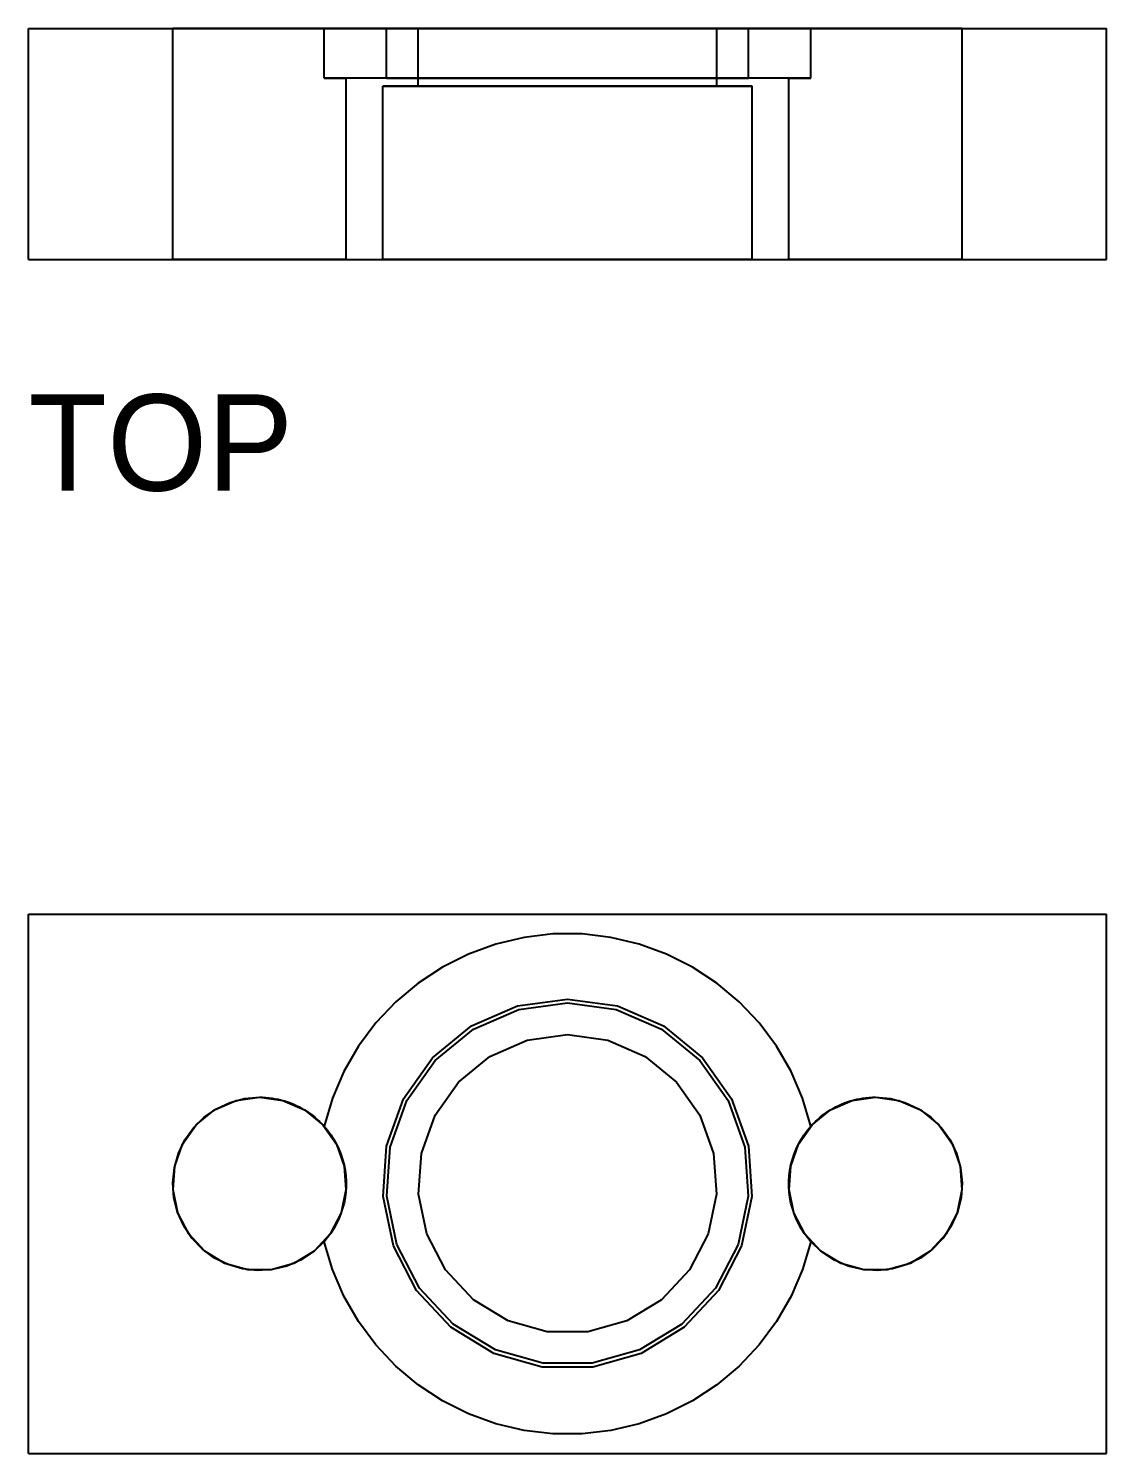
# Model space of a CAD drawing. Header units: millimetres. Extents: x 0 to 258, y -49 to 55.
# Drawn here: x 0 to 28, y 0 to 37 of the extents above; entities that cross this region are included whole.
import ezdxf

# ---------------------------------------------------------------- set-up
doc = ezdxf.new("R2010")
doc.units = ezdxf.units.MM
for name, color, linetype in [('FRONT_HIDDEN', 8, 'CONTINUOUS'), ('FRONT_VISIBLE', 7, 'Continuous'), ('TOP_HIDDEN', 8, 'CONTINUOUS'), ('TOP_VISIBLE', 7, 'Continuous')]:
    doc.layers.add(name, color=color, linetype=linetype)

msp = doc.modelspace()

# ---------------------------------------------------------------- linework, layer by layer
at = {"layer": 'FRONT_HIDDEN'}
for points in [[(0, 0), (0, 14)], [(0, 14), (28, 14)], [(28, 0), (28, 14)], [(20.324, 8.501), (20.107, 9.225), (19.808, 9.919), (19.43, 10.573), (18.978, 11.179), (18.46, 11.729), (17.881, 12.215), (17.249, 12.63), (16.574, 12.969), (15.864, 13.227), (15.128, 13.401), (14.378, 13.489), (13.622, 13.489), (12.872, 13.401), (12.136, 13.227), (11.426, 12.969), (10.751, 12.63), (10.119, 12.215), (9.54, 11.729), (9.022, 11.179), (8.57, 10.573), (8.192, 9.919), (7.893, 9.225), (7.676, 8.501)], [(20.324, 8.501), (20.107, 9.225), (19.808, 9.919), (19.43, 10.573), (18.978, 11.179), (18.46, 11.729), (17.881, 12.215), (17.249, 12.63), (16.574, 12.969), (15.864, 13.227), (15.128, 13.401), (14.378, 13.489), (13.622, 13.489), (12.872, 13.401), (12.136, 13.227), (11.426, 12.969), (10.751, 12.63), (10.119, 12.215), (9.54, 11.729), (9.022, 11.179), (8.57, 10.573), (8.192, 9.919), (7.893, 9.225), (7.676, 8.501)], [(14, 11.8), (15.295, 11.622), (16.494, 11.101), (17.508, 10.276), (18.262, 9.208), (18.7, 7.977), (18.789, 6.672), (18.523, 5.393), (17.921, 4.232), (17.029, 3.277), (15.912, 2.597), (14.654, 2.245), (13.346, 2.245), (12.088, 2.597), (10.971, 3.277), (10.079, 4.232), (9.477, 5.393), (9.211, 6.672), (9.3, 7.977), (9.738, 9.208), (10.492, 10.276), (11.506, 11.101), (12.705, 11.622), (14, 11.8)], [(14, 11.7), (15.268, 11.526), (16.442, 11.016), (17.435, 10.208), (18.173, 9.162), (18.602, 7.956), (18.689, 6.679), (18.429, 5.426), (17.84, 4.29), (16.966, 3.354), (15.872, 2.689), (14.64, 2.344), (13.36, 2.344), (12.128, 2.689), (11.034, 3.354), (10.16, 4.29), (9.571, 5.426), (9.311, 6.679), (9.398, 7.956), (9.827, 9.162), (10.565, 10.208), (11.558, 11.016), (12.732, 11.526), (14, 11.7)], [(14, 11.7), (15.268, 11.526), (16.442, 11.016), (17.435, 10.208), (18.173, 9.162), (18.602, 7.956), (18.689, 6.679), (18.429, 5.426), (17.84, 4.29), (16.966, 3.354), (15.872, 2.689), (14.64, 2.344), (13.36, 2.344), (12.128, 2.689), (11.034, 3.354), (10.16, 4.29), (9.571, 5.426), (9.311, 6.679), (9.398, 7.956), (9.827, 9.162), (10.565, 10.208), (11.558, 11.016), (12.732, 11.526), (14, 11.7)], [(14, 10.875), (15.045, 10.731), (16.013, 10.311), (16.832, 9.645), (17.441, 8.783), (17.794, 7.788), (17.866, 6.736), (17.651, 5.702), (17.166, 4.765), (16.445, 3.994), (15.544, 3.446), (14.528, 3.161), (13.472, 3.161), (12.456, 3.446), (11.555, 3.994), (10.834, 4.765), (10.349, 5.702), (10.134, 6.736), (10.206, 7.788), (10.559, 8.783), (11.168, 9.645), (11.987, 10.311), (12.955, 10.731), (14, 10.875)], [(7.676, 5.499), (7.392, 5.232), (7.067, 5.019), (6.71, 4.865), (6.331, 4.775), (5.943, 4.751), (5.556, 4.794), (5.183, 4.904), (4.834, 5.076), (4.52, 5.305), (4.25, 5.586), (4.033, 5.908), (3.874, 6.263), (3.779, 6.641), (3.75, 7.029), (3.789, 7.416), (3.893, 7.79), (4.061, 8.141), (4.287, 8.458), (4.563, 8.732), (4.883, 8.953), (5.236, 9.116), (5.612, 9.216), (6, 9.25)], [(6, 9.25), (6.082, 9.248), (6.164, 9.244), (6.246, 9.237), (6.328, 9.226), (6.409, 9.213), (6.489, 9.196), (6.569, 9.177), (6.648, 9.155), (6.727, 9.129), (6.804, 9.102), (6.88, 9.071), (6.955, 9.037), (7.029, 9.001), (7.101, 8.962), (7.172, 8.921), (7.242, 8.876), (7.309, 8.83), (7.375, 8.781), (7.439, 8.729), (7.502, 8.676), (7.562, 8.62), (7.62, 8.562), (7.676, 8.501)], [(22, 9.25), (22.388, 9.216), (22.764, 9.116), (23.117, 8.953), (23.437, 8.732), (23.713, 8.458), (23.939, 8.141), (24.107, 7.79), (24.211, 7.416), (24.25, 7.029), (24.221, 6.641), (24.126, 6.263), (23.967, 5.908), (23.75, 5.586), (23.48, 5.305), (23.166, 5.076), (22.817, 4.904), (22.444, 4.794), (22.057, 4.751), (21.669, 4.775), (21.29, 4.865), (20.933, 5.019), (20.608, 5.232), (20.324, 5.499)], [(20.324, 8.501), (20.38, 8.562), (20.438, 8.62), (20.498, 8.676), (20.561, 8.729), (20.625, 8.781), (20.691, 8.83), (20.758, 8.876), (20.828, 8.921), (20.899, 8.962), (20.971, 9.001), (21.045, 9.037), (21.12, 9.071), (21.196, 9.102), (21.273, 9.129), (21.352, 9.155), (21.431, 9.177), (21.511, 9.196), (21.591, 9.213), (21.672, 9.226), (21.754, 9.237), (21.836, 9.244), (21.918, 9.248), (22, 9.25)], [(7.676, 8.501), (7.768, 8.392), (7.853, 8.277), (7.93, 8.157), (7.999, 8.032), (8.061, 7.903), (8.114, 7.77), (8.159, 7.634), (8.195, 7.496), (8.222, 7.356), (8.24, 7.214), (8.249, 7.071), (8.249, 6.929), (8.24, 6.786), (8.222, 6.644), (8.195, 6.504), (8.159, 6.366), (8.114, 6.23), (8.061, 6.097), (7.999, 5.968), (7.93, 5.843), (7.853, 5.723), (7.768, 5.608), (7.676, 5.499)], [(20.324, 5.499), (20.232, 5.608), (20.147, 5.723), (20.07, 5.843), (20.001, 5.968), (19.939, 6.097), (19.886, 6.23), (19.841, 6.366), (19.805, 6.504), (19.778, 6.644), (19.76, 6.786), (19.751, 6.929), (19.751, 7.071), (19.76, 7.214), (19.778, 7.356), (19.805, 7.496), (19.841, 7.634), (19.886, 7.77), (19.939, 7.903), (20.001, 8.032), (20.07, 8.157), (20.147, 8.277), (20.232, 8.392), (20.324, 8.501)], [(20.324, 5.499), (20.107, 4.775), (19.808, 4.081), (19.43, 3.427), (18.978, 2.821), (18.46, 2.271), (17.881, 1.785), (17.249, 1.37), (16.574, 1.031), (15.864, 0.773), (15.128, 0.599), (14.378, 0.511), (13.622, 0.511), (12.872, 0.599), (12.136, 0.773), (11.426, 1.031), (10.751, 1.37), (10.119, 1.785), (9.54, 2.271), (9.022, 2.821), (8.57, 3.427), (8.192, 4.081), (7.893, 4.775), (7.676, 5.499)], [(20.324, 5.499), (20.107, 4.775), (19.808, 4.081), (19.43, 3.427), (18.978, 2.821), (18.46, 2.271), (17.881, 1.785), (17.249, 1.37), (16.574, 1.031), (15.864, 0.773), (15.128, 0.599), (14.378, 0.511), (13.622, 0.511), (12.872, 0.599), (12.136, 0.773), (11.426, 1.031), (10.751, 1.37), (10.119, 1.785), (9.54, 2.271), (9.022, 2.821), (8.57, 3.427), (8.192, 4.081), (7.893, 4.775), (7.676, 5.499)], [(0, 0), (28, 0)]]:
    msp.add_lwpolyline(points, dxfattribs=at)
at = {"layer": 'FRONT_VISIBLE'}
for points in [[(0, 0), (0, 14)], [(0, 14), (28, 14)], [(28, 0), (28, 14)], [(14, 11.8), (15.295, 11.622), (16.494, 11.101), (17.508, 10.276), (18.262, 9.208), (18.7, 7.977), (18.789, 6.672), (18.523, 5.393), (17.921, 4.232), (17.029, 3.277), (15.912, 2.597), (14.654, 2.245), (13.346, 2.245), (12.088, 2.597), (10.971, 3.277), (10.079, 4.232), (9.477, 5.393), (9.211, 6.672), (9.3, 7.977), (9.738, 9.208), (10.492, 10.276), (11.506, 11.101), (12.705, 11.622), (14, 11.8)], [(14, 10.875), (15.045, 10.731), (16.013, 10.311), (16.832, 9.645), (17.441, 8.783), (17.794, 7.788), (17.866, 6.736), (17.651, 5.702), (17.166, 4.765), (16.445, 3.994), (15.544, 3.446), (14.528, 3.161), (13.472, 3.161), (12.456, 3.446), (11.555, 3.994), (10.834, 4.765), (10.349, 5.702), (10.134, 6.736), (10.206, 7.788), (10.559, 8.783), (11.168, 9.645), (11.987, 10.311), (12.955, 10.731), (14, 10.875)], [(6, 9.25), (6.607, 9.167), (7.169, 8.922), (7.644, 8.536), (7.998, 8.035), (8.203, 7.458), (8.245, 6.846), (8.12, 6.247), (7.838, 5.702), (7.42, 5.255), (6.896, 4.936), (6.306, 4.771), (5.694, 4.771), (5.104, 4.936), (4.58, 5.255), (4.162, 5.702), (3.88, 6.247), (3.755, 6.846), (3.797, 7.458), (4.002, 8.035), (4.356, 8.536), (4.831, 8.922), (5.393, 9.167), (6, 9.25)], [(22, 9.25), (22.607, 9.167), (23.169, 8.922), (23.644, 8.536), (23.998, 8.035), (24.203, 7.458), (24.245, 6.846), (24.12, 6.247), (23.838, 5.702), (23.42, 5.255), (22.896, 4.936), (22.306, 4.771), (21.694, 4.771), (21.104, 4.936), (20.58, 5.255), (20.162, 5.702), (19.88, 6.247), (19.755, 6.846), (19.797, 7.458), (20.002, 8.035), (20.356, 8.536), (20.831, 8.922), (21.393, 9.167), (22, 9.25)], [(0, 0), (28, 0)]]:
    msp.add_lwpolyline(points, dxfattribs=at)
at = {"layer": 'TOP_HIDDEN'}
for points in [[(0, 31), (0, 37)], [(0, 37), (28, 37)], [(7.676, 37), (7.505, 37), (7.334, 37), (7.164, 37), (6.993, 37), (6.822, 37), (6.652, 37), (6.481, 37), (6.31, 37), (6.14, 37), (5.969, 37), (5.798, 37), (5.628, 37), (5.457, 37), (5.286, 37), (5.115, 37), (4.945, 37), (4.774, 37), (4.603, 37), (4.433, 37), (4.262, 37), (4.091, 37), (3.921, 37), (3.75, 37)], [(3.75, 37), (3.848, 37), (3.946, 37), (4.043, 37), (4.141, 37), (4.239, 37), (4.337, 37), (4.435, 37), (4.533, 37), (4.63, 37), (4.728, 37), (4.826, 37), (4.924, 37), (5.022, 37), (5.12, 37), (5.217, 37), (5.315, 37), (5.413, 37), (5.511, 37), (5.609, 37), (5.707, 37), (5.804, 37), (5.902, 37), (6, 37)], [(3.75, 31), (3.75, 37)], [(6, 37), (6.073, 37), (6.146, 37), (6.219, 37), (6.291, 37), (6.364, 37), (6.437, 37), (6.51, 37), (6.583, 37), (6.656, 37), (6.729, 37), (6.801, 37), (6.874, 37), (6.947, 37), (7.02, 37), (7.093, 37), (7.166, 37), (7.239, 37), (7.311, 37), (7.384, 37), (7.457, 37), (7.53, 37), (7.603, 37), (7.676, 37)], [(20.324, 37), (19.774, 37), (19.224, 37), (18.674, 37), (18.124, 37), (17.575, 37), (17.025, 37), (16.475, 37), (15.925, 37), (15.375, 37), (14.825, 37), (14.275, 37), (13.725, 37), (13.175, 37), (12.625, 37), (12.075, 37), (11.525, 37), (10.975, 37), (10.425, 37), (9.876, 37), (9.326, 37), (8.776, 37), (8.226, 37), (7.676, 37)], [(20.324, 37), (19.774, 37), (19.224, 37), (18.674, 37), (18.124, 37), (17.575, 37), (17.025, 37), (16.475, 37), (15.925, 37), (15.375, 37), (14.825, 37), (14.275, 37), (13.725, 37), (13.175, 37), (12.625, 37), (12.075, 37), (11.525, 37), (10.975, 37), (10.425, 37), (9.876, 37), (9.326, 37), (8.776, 37), (8.226, 37), (7.676, 37)], [(7.676, 35.71), (7.676, 37)], [(7.676, 35.71), (7.676, 37)], [(18.7, 37), (18.291, 37), (17.883, 37), (17.474, 37), (17.065, 37), (16.657, 37), (16.248, 37), (15.839, 37), (15.43, 37), (15.022, 37), (14.613, 37), (14.204, 37), (13.796, 37), (13.387, 37), (12.978, 37), (12.57, 37), (12.161, 37), (11.752, 37), (11.343, 37), (10.935, 37), (10.526, 37), (10.117, 37), (9.709, 37), (9.3, 37)], [(9.3, 37), (9.504, 37), (9.709, 37), (9.913, 37), (10.117, 37), (10.322, 37), (10.526, 37), (10.73, 37), (10.935, 37), (11.139, 37), (11.343, 37), (11.548, 37), (11.752, 37), (11.957, 37), (12.161, 37), (12.365, 37), (12.57, 37), (12.774, 37), (12.978, 37), (13.183, 37), (13.387, 37), (13.591, 37), (13.796, 37), (14, 37)], [(9.3, 35.71), (9.3, 37)], [(17.875, 37), (17.538, 37), (17.201, 37), (16.864, 37), (16.527, 37), (16.19, 37), (15.853, 37), (15.516, 37), (15.179, 37), (14.842, 37), (14.505, 37), (14.168, 37), (13.832, 37), (13.495, 37), (13.158, 37), (12.821, 37), (12.484, 37), (12.147, 37), (11.81, 37), (11.473, 37), (11.136, 37), (10.799, 37), (10.462, 37), (10.125, 37)], [(10.125, 37), (10.293, 37), (10.462, 37), (10.63, 37), (10.799, 37), (10.967, 37), (11.136, 37), (11.304, 37), (11.473, 37), (11.641, 37), (11.81, 37), (11.978, 37), (12.147, 37), (12.315, 37), (12.484, 37), (12.652, 37), (12.821, 37), (12.989, 37), (13.158, 37), (13.326, 37), (13.495, 37), (13.663, 37), (13.832, 37), (14, 37)], [(10.125, 35.5), (10.125, 37)], [(14, 37), (14.204, 37), (14.409, 37), (14.613, 37), (14.817, 37), (15.022, 37), (15.226, 37), (15.43, 37), (15.635, 37), (15.839, 37), (16.043, 37), (16.248, 37), (16.452, 37), (16.657, 37), (16.861, 37), (17.065, 37), (17.27, 37), (17.474, 37), (17.678, 37), (17.883, 37), (18.087, 37), (18.291, 37), (18.496, 37), (18.7, 37)], [(14, 37), (14.168, 37), (14.337, 37), (14.505, 37), (14.674, 37), (14.842, 37), (15.011, 37), (15.179, 37), (15.348, 37), (15.516, 37), (15.685, 37), (15.853, 37), (16.022, 37), (16.19, 37), (16.359, 37), (16.527, 37), (16.696, 37), (16.864, 37), (17.033, 37), (17.201, 37), (17.37, 37), (17.538, 37), (17.707, 37), (17.875, 37)], [(17.875, 35.5), (17.875, 37)], [(18.7, 35.71), (18.7, 37)], [(24.25, 37), (24.079, 37), (23.909, 37), (23.738, 37), (23.567, 37), (23.397, 37), (23.226, 37), (23.055, 37), (22.885, 37), (22.714, 37), (22.543, 37), (22.372, 37), (22.202, 37), (22.031, 37), (21.86, 37), (21.69, 37), (21.519, 37), (21.348, 37), (21.178, 37), (21.007, 37), (20.836, 37), (20.666, 37), (20.495, 37), (20.324, 37)], [(20.324, 37), (20.397, 37), (20.47, 37), (20.543, 37), (20.616, 37), (20.689, 37), (20.761, 37), (20.834, 37), (20.907, 37), (20.98, 37), (21.053, 37), (21.126, 37), (21.199, 37), (21.271, 37), (21.344, 37), (21.417, 37), (21.49, 37), (21.563, 37), (21.636, 37), (21.709, 37), (21.781, 37), (21.854, 37), (21.927, 37), (22, 37)], [(20.324, 35.71), (20.324, 37)], [(20.324, 35.71), (20.324, 37)], [(22, 37), (22.098, 37), (22.196, 37), (22.293, 37), (22.391, 37), (22.489, 37), (22.587, 37), (22.685, 37), (22.783, 37), (22.88, 37), (22.978, 37), (23.076, 37), (23.174, 37), (23.272, 37), (23.37, 37), (23.467, 37), (23.565, 37), (23.663, 37), (23.761, 37), (23.859, 37), (23.957, 37), (24.054, 37), (24.152, 37), (24.25, 37)], [(24.25, 31), (24.25, 37)], [(28, 31), (28, 37)], [(7.676, 35.71), (7.701, 35.71), (7.726, 35.71), (7.751, 35.71), (7.776, 35.71), (7.801, 35.71), (7.826, 35.71), (7.851, 35.71), (7.876, 35.71), (7.9, 35.71), (7.925, 35.71), (7.95, 35.71), (7.975, 35.71), (8, 35.71), (8.025, 35.71), (8.05, 35.71), (8.075, 35.71), (8.1, 35.71), (8.125, 35.71), (8.15, 35.71), (8.175, 35.71), (8.2, 35.71), (8.225, 35.71), (8.25, 35.71)], [(8.25, 35.71), (8.225, 35.71), (8.2, 35.71), (8.175, 35.71), (8.15, 35.71), (8.125, 35.71), (8.1, 35.71), (8.075, 35.71), (8.05, 35.71), (8.025, 35.71), (8, 35.71), (7.975, 35.71), (7.95, 35.71), (7.925, 35.71), (7.9, 35.71), (7.876, 35.71), (7.851, 35.71), (7.826, 35.71), (7.801, 35.71), (7.776, 35.71), (7.751, 35.71), (7.726, 35.71), (7.701, 35.71), (7.676, 35.71)], [(20.324, 35.71), (19.774, 35.71), (19.224, 35.71), (18.674, 35.71), (18.124, 35.71), (17.575, 35.71), (17.025, 35.71), (16.475, 35.71), (15.925, 35.71), (15.375, 35.71), (14.825, 35.71), (14.275, 35.71), (13.725, 35.71), (13.175, 35.71), (12.625, 35.71), (12.075, 35.71), (11.525, 35.71), (10.975, 35.71), (10.425, 35.71), (9.876, 35.71), (9.326, 35.71), (8.776, 35.71), (8.226, 35.71), (7.676, 35.71)], [(20.324, 35.71), (19.774, 35.71), (19.224, 35.71), (18.674, 35.71), (18.124, 35.71), (17.575, 35.71), (17.025, 35.71), (16.475, 35.71), (15.925, 35.71), (15.375, 35.71), (14.825, 35.71), (14.275, 35.71), (13.725, 35.71), (13.175, 35.71), (12.625, 35.71), (12.075, 35.71), (11.525, 35.71), (10.975, 35.71), (10.425, 35.71), (9.876, 35.71), (9.326, 35.71), (8.776, 35.71), (8.226, 35.71), (7.676, 35.71)], [(8.25, 31), (8.25, 35.71)], [(18.7, 35.71), (18.291, 35.71), (17.883, 35.71), (17.474, 35.71), (17.065, 35.71), (16.657, 35.71), (16.248, 35.71), (15.839, 35.71), (15.43, 35.71), (15.022, 35.71), (14.613, 35.71), (14.204, 35.71), (13.796, 35.71), (13.387, 35.71), (12.978, 35.71), (12.57, 35.71), (12.161, 35.71), (11.752, 35.71), (11.343, 35.71), (10.935, 35.71), (10.526, 35.71), (10.117, 35.71), (9.709, 35.71), (9.3, 35.71)], [(9.3, 35.71), (9.504, 35.71), (9.709, 35.71), (9.913, 35.71), (10.117, 35.71), (10.322, 35.71), (10.526, 35.71), (10.73, 35.71), (10.935, 35.71), (11.139, 35.71), (11.343, 35.71), (11.548, 35.71), (11.752, 35.71), (11.957, 35.71), (12.161, 35.71), (12.365, 35.71), (12.57, 35.71), (12.774, 35.71), (12.978, 35.71), (13.183, 35.71), (13.387, 35.71), (13.591, 35.71), (13.796, 35.71), (14, 35.71)], [(14, 35.71), (14.204, 35.71), (14.409, 35.71), (14.613, 35.71), (14.817, 35.71), (15.022, 35.71), (15.226, 35.71), (15.43, 35.71), (15.635, 35.71), (15.839, 35.71), (16.043, 35.71), (16.248, 35.71), (16.452, 35.71), (16.657, 35.71), (16.861, 35.71), (17.065, 35.71), (17.27, 35.71), (17.474, 35.71), (17.678, 35.71), (17.883, 35.71), (18.087, 35.71), (18.291, 35.71), (18.496, 35.71), (18.7, 35.71)], [(20.324, 35.71), (20.299, 35.71), (20.274, 35.71), (20.249, 35.71), (20.224, 35.71), (20.199, 35.71), (20.174, 35.71), (20.149, 35.71), (20.124, 35.71), (20.1, 35.71), (20.075, 35.71), (20.05, 35.71), (20.025, 35.71), (20, 35.71), (19.975, 35.71), (19.95, 35.71), (19.925, 35.71), (19.9, 35.71), (19.875, 35.71), (19.85, 35.71), (19.825, 35.71), (19.8, 35.71), (19.775, 35.71), (19.75, 35.71)], [(19.75, 35.71), (19.775, 35.71), (19.8, 35.71), (19.825, 35.71), (19.85, 35.71), (19.875, 35.71), (19.9, 35.71), (19.925, 35.71), (19.95, 35.71), (19.975, 35.71), (20, 35.71), (20.025, 35.71), (20.05, 35.71), (20.075, 35.71), (20.1, 35.71), (20.124, 35.71), (20.149, 35.71), (20.174, 35.71), (20.199, 35.71), (20.224, 35.71), (20.249, 35.71), (20.274, 35.71), (20.299, 35.71), (20.324, 35.71)], [(19.75, 31), (19.75, 35.71)], [(18.8, 35.5), (18.383, 35.5), (17.965, 35.5), (17.548, 35.5), (17.13, 35.5), (16.713, 35.5), (16.296, 35.5), (15.878, 35.5), (15.461, 35.5), (15.043, 35.5), (14.626, 35.5), (14.209, 35.5), (13.791, 35.5), (13.374, 35.5), (12.957, 35.5), (12.539, 35.5), (12.122, 35.5), (11.704, 35.5), (11.287, 35.5), (10.87, 35.5), (10.452, 35.5), (10.035, 35.5), (9.617, 35.5), (9.2, 35.5)], [(9.2, 35.5), (9.409, 35.5), (9.617, 35.5), (9.826, 35.5), (10.035, 35.5), (10.243, 35.5), (10.452, 35.5), (10.661, 35.5), (10.87, 35.5), (11.078, 35.5), (11.287, 35.5), (11.496, 35.5), (11.704, 35.5), (11.913, 35.5), (12.122, 35.5), (12.33, 35.5), (12.539, 35.5), (12.748, 35.5), (12.957, 35.5), (13.165, 35.5), (13.374, 35.5), (13.583, 35.5), (13.791, 35.5), (14, 35.5)], [(9.2, 31), (9.2, 35.5)], [(17.875, 35.5), (17.538, 35.5), (17.201, 35.5), (16.864, 35.5), (16.527, 35.5), (16.19, 35.5), (15.853, 35.5), (15.516, 35.5), (15.179, 35.5), (14.842, 35.5), (14.505, 35.5), (14.168, 35.5), (13.832, 35.5), (13.495, 35.5), (13.158, 35.5), (12.821, 35.5), (12.484, 35.5), (12.147, 35.5), (11.81, 35.5), (11.473, 35.5), (11.136, 35.5), (10.799, 35.5), (10.462, 35.5), (10.125, 35.5)], [(10.125, 35.5), (10.293, 35.5), (10.462, 35.5), (10.63, 35.5), (10.799, 35.5), (10.967, 35.5), (11.136, 35.5), (11.304, 35.5), (11.473, 35.5), (11.641, 35.5), (11.81, 35.5), (11.978, 35.5), (12.147, 35.5), (12.315, 35.5), (12.484, 35.5), (12.652, 35.5), (12.821, 35.5), (12.989, 35.5), (13.158, 35.5), (13.326, 35.5), (13.495, 35.5), (13.663, 35.5), (13.832, 35.5), (14, 35.5)], [(14, 35.5), (14.168, 35.5), (14.337, 35.5), (14.505, 35.5), (14.674, 35.5), (14.842, 35.5), (15.011, 35.5), (15.179, 35.5), (15.348, 35.5), (15.516, 35.5), (15.685, 35.5), (15.853, 35.5), (16.022, 35.5), (16.19, 35.5), (16.359, 35.5), (16.527, 35.5), (16.696, 35.5), (16.864, 35.5), (17.033, 35.5), (17.201, 35.5), (17.37, 35.5), (17.538, 35.5), (17.707, 35.5), (17.875, 35.5)], [(14, 35.5), (14.209, 35.5), (14.417, 35.5), (14.626, 35.5), (14.835, 35.5), (15.043, 35.5), (15.252, 35.5), (15.461, 35.5), (15.67, 35.5), (15.878, 35.5), (16.087, 35.5), (16.296, 35.5), (16.504, 35.5), (16.713, 35.5), (16.922, 35.5), (17.13, 35.5), (17.339, 35.5), (17.548, 35.5), (17.757, 35.5), (17.965, 35.5), (18.174, 35.5), (18.383, 35.5), (18.591, 35.5), (18.8, 35.5)], [(18.8, 31), (18.8, 35.5)], [(0, 31), (28, 31)], [(8.25, 31), (8.054, 31), (7.859, 31), (7.663, 31), (7.467, 31), (7.272, 31), (7.076, 31), (6.88, 31), (6.685, 31), (6.489, 31), (6.293, 31), (6.098, 31), (5.902, 31), (5.707, 31), (5.511, 31), (5.315, 31), (5.12, 31), (4.924, 31), (4.728, 31), (4.533, 31), (4.337, 31), (4.141, 31), (3.946, 31), (3.75, 31)], [(3.75, 31), (3.848, 31), (3.946, 31), (4.043, 31), (4.141, 31), (4.239, 31), (4.337, 31), (4.435, 31), (4.533, 31), (4.63, 31), (4.728, 31), (4.826, 31), (4.924, 31), (5.022, 31), (5.12, 31), (5.217, 31), (5.315, 31), (5.413, 31), (5.511, 31), (5.609, 31), (5.707, 31), (5.804, 31), (5.902, 31), (6, 31)], [(6, 31), (6.098, 31), (6.196, 31), (6.293, 31), (6.391, 31), (6.489, 31), (6.587, 31), (6.685, 31), (6.783, 31), (6.88, 31), (6.978, 31), (7.076, 31), (7.174, 31), (7.272, 31), (7.37, 31), (7.467, 31), (7.565, 31), (7.663, 31), (7.761, 31), (7.859, 31), (7.957, 31), (8.054, 31), (8.152, 31), (8.25, 31)], [(18.8, 31), (18.383, 31), (17.965, 31), (17.548, 31), (17.13, 31), (16.713, 31), (16.296, 31), (15.878, 31), (15.461, 31), (15.043, 31), (14.626, 31), (14.209, 31), (13.791, 31), (13.374, 31), (12.957, 31), (12.539, 31), (12.122, 31), (11.704, 31), (11.287, 31), (10.87, 31), (10.452, 31), (10.035, 31), (9.617, 31), (9.2, 31)], [(9.2, 31), (9.409, 31), (9.617, 31), (9.826, 31), (10.035, 31), (10.243, 31), (10.452, 31), (10.661, 31), (10.87, 31), (11.078, 31), (11.287, 31), (11.496, 31), (11.704, 31), (11.913, 31), (12.122, 31), (12.33, 31), (12.539, 31), (12.748, 31), (12.957, 31), (13.165, 31), (13.374, 31), (13.583, 31), (13.791, 31), (14, 31)], [(14, 31), (14.209, 31), (14.417, 31), (14.626, 31), (14.835, 31), (15.043, 31), (15.252, 31), (15.461, 31), (15.67, 31), (15.878, 31), (16.087, 31), (16.296, 31), (16.504, 31), (16.713, 31), (16.922, 31), (17.13, 31), (17.339, 31), (17.548, 31), (17.757, 31), (17.965, 31), (18.174, 31), (18.383, 31), (18.591, 31), (18.8, 31)], [(24.25, 31), (24.054, 31), (23.859, 31), (23.663, 31), (23.467, 31), (23.272, 31), (23.076, 31), (22.88, 31), (22.685, 31), (22.489, 31), (22.293, 31), (22.098, 31), (21.902, 31), (21.707, 31), (21.511, 31), (21.315, 31), (21.12, 31), (20.924, 31), (20.728, 31), (20.533, 31), (20.337, 31), (20.141, 31), (19.946, 31), (19.75, 31)], [(19.75, 31), (19.848, 31), (19.946, 31), (20.043, 31), (20.141, 31), (20.239, 31), (20.337, 31), (20.435, 31), (20.533, 31), (20.63, 31), (20.728, 31), (20.826, 31), (20.924, 31), (21.022, 31), (21.12, 31), (21.217, 31), (21.315, 31), (21.413, 31), (21.511, 31), (21.609, 31), (21.707, 31), (21.804, 31), (21.902, 31), (22, 31)], [(22, 31), (22.098, 31), (22.196, 31), (22.293, 31), (22.391, 31), (22.489, 31), (22.587, 31), (22.685, 31), (22.783, 31), (22.88, 31), (22.978, 31), (23.076, 31), (23.174, 31), (23.272, 31), (23.37, 31), (23.467, 31), (23.565, 31), (23.663, 31), (23.761, 31), (23.859, 31), (23.957, 31), (24.054, 31), (24.152, 31), (24.25, 31)]]:
    msp.add_lwpolyline(points, dxfattribs=at)
at = {"layer": 'TOP_VISIBLE'}
for points in [[(0, 31), (0, 37)], [(0, 37), (28, 37)], [(28, 31), (28, 37)], [(0, 31), (28, 31)]]:
    msp.add_lwpolyline(points, dxfattribs=at)

# ---------------------------------------------------------------- texts
msp.add_text('TOP', height=2.5, dxfattribs=at).set_placement((0, 25))

doc.saveas('drawing.dxf')
